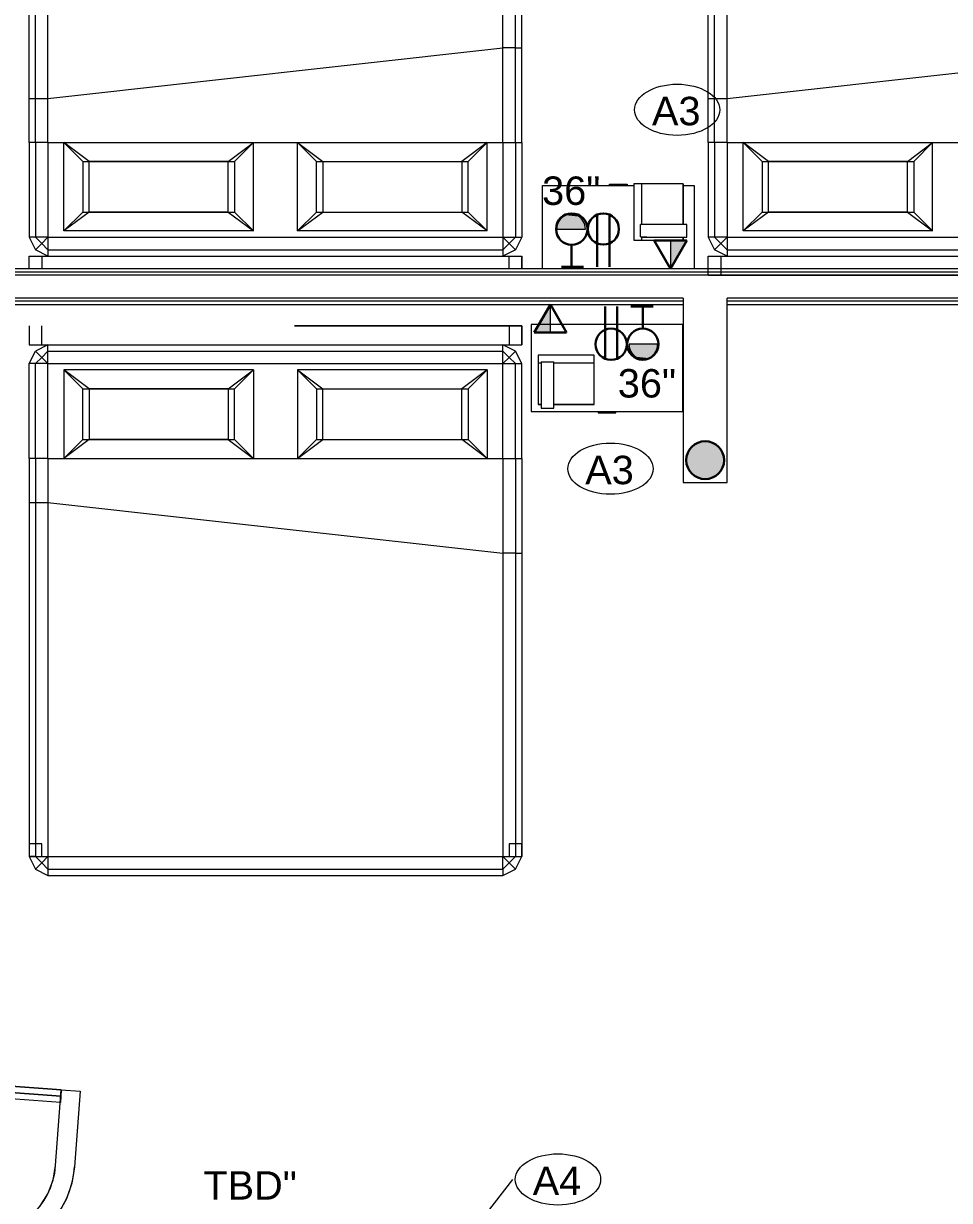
# Model space of a CAD drawing. Header units: inches. Extents: x -1176 to 1507, y -2563 to 978.
# Drawn here: x -978.9 to -832.4, y 459.2 to 645.5 of the extents above; entities that cross this region are included whole.
import ezdxf

# ---------------------------------------------------------------- set-up
doc = ezdxf.new("R2010")
doc.units = ezdxf.units.IN
doc.header["$MEASUREMENT"] = 0
for name, color, linetype, lineweight in [('A-ANNO-NOTE', 131, 'Continuous', 40), ('A-WALL', 113, 'Continuous', 18), ('G-IMPT', 8, 'Continuous', 9), ('I-FURN', 30, 'Continuous', 9), ('I-WALL', 2, 'Continuous', 18), ('Q-SPCQ', 91, 'Continuous', 9), ('Q-SPCQ-IDEN', 132, 'Continuous', 9), ('S-COLS', 52, 'Continuous', 18)]:
    doc.layers.add(name, color=color, linetype=linetype, lineweight=lineweight)
doc.styles.add('Arial', font='arial.ttf', dxfattribs={"height": 4.5})
doc.styles.add('Swis721 Lt BT', font='swissl.ttf', dxfattribs={"height": 4.5})

# ---------------------------------------------------------------- blocks, each defined once
blk = doc.blocks.new('Bed_761 - 12ZBED05_dwg-6542241-2nd Floor Power _ Signal')
at = {"layer": 'G-IMPT'}
for p, q in [((0, 78), (3, 78)), ((0, 78), (3, 78)), ((0, 78), (3, 78)), ((0, 78), (3, 78)), ((3, 78), (3, 0)), ((3, 78), (3, 75)), ((3, 78), (3, 76)), ((3, 78), (3, 76)), ((3, 78), (3, 0)), ((3, 75), (4, 77)), ((3, 75), (4, 77)), ((6, 78), (4, 77)), ((6, 78), (4, 77)), ((5, 76), (4, 77)), ((6, 77), (5, 76)), ((21, 78), (6, 78)), ((21, 78), (6, 78)), ((6, 77), (6, 78)), ((6, 75), (6, 77)), ((21, 77), (6, 77)), ((21, 78), (28, 78)), ((21, 78), (28, 78)), ((21, 77), (21, 78)), ((21, 75), (21, 77)), ((21, 77), (28, 77)), ((28, 78), (84, 78)), ((28, 78), (84, 78)), ((28, 78), (28, 77)), ((28, 77), (28, 75)), ((28, 77), (84, 77)), ((82, 76), (82, 78)), ((82, 76), (82, 78)), ((82, 78), (84, 78)), ((82, 78), (84, 78)), ((84, 78), (86, 77)), ((84, 78), (86, 77)), ((84, 77), (84, 78)), ((84, 78), (84, 76)), ((84, 78), (84, 76)), ((84, 77), (84, 75)), ((84, 77), (85, 76)), ((85, 76), (86, 77)), ((86, 77), (87, 75)), ((86, 77), (87, 75)), ((3, 76), (0, 76)), ((3, 76), (0, 76)), ((3, 75), (3, 3)), ((3, 75), (3, 3)), ((4, 75), (3, 75)), ((3, 75), (3, 3)), ((4, 75), (5, 76)), ((6, 75), (4, 75)), ((4, 75), (4, 3)), ((6, 75), (5, 76)), ((21, 75), (6, 75)), ((6, 75), (6, 3)), ((21, 75), (21, 72.5)), ((21, 75), (28, 75)), ((28, 75), (36, 3)), ((28, 75), (84, 75)), ((84, 76), (82, 76)), ((84, 76), (82, 76)), ((84, 75), (85, 76)), ((84, 75), (86, 75)), ((84, 75), (84, 3)), ((85, 76), (86, 75)), ((86, 75), (87, 75)), ((86, 75), (86, 3)), ((87, 75), (87, 3)), ((87, 75), (87, 3)), ((7, 42.5), (7, 72.5)), ((7, 72.5), (21, 72.5)), ((7, 72.5), (10, 69.5)), ((10, 68.5), (7, 72.5)), ((21, 72.5), (18, 69.5)), ((18, 68.5), (21, 72.5)), ((21, 72.5), (21, 42.5)), ((21, 72.5), (21, 42.5)), ((10, 69.5), (10, 68.5)), ((18, 69.5), (10, 69.5)), ((18, 69.5), (18, 68.5)), ((10, 68.5), (10, 46.5)), ((10, 46.5), (10, 68.5)), ((10, 68.5), (18, 68.5)), ((18, 68.5), (18, 46.5)), ((18, 46.5), (18, 68.5)), ((10, 46.5), (7, 42.5)), ((7, 42.5), (10, 45.5)), ((10, 46.5), (10, 45.5)), ((10, 46.5), (18, 46.5)), ((18, 45.5), (10, 45.5)), ((18, 46.5), (18, 45.5)), ((18, 46.5), (21, 42.5)), ((21, 42.5), (18, 45.5)), ((7, 42.5), (21, 42.5)), ((21, 42.5), (21, 35.5)), ((0, 36), (0, 0)), ((0, 0), (0, 36)), ((0, 0), (0, 36)), ((7, 5.5), (7, 35.5)), ((7, 35.5), (21, 35.5)), ((10, 32.5), (7, 35.5)), ((7, 35.5), (10, 31.5)), ((18, 32.5), (21, 35.5)), ((21, 35.5), (18, 31.5)), ((21, 35.5), (21, 5.5)), ((21, 35.5), (21, 5.5)), ((10, 32.5), (18, 32.5)), ((10, 32.5), (10, 31.5)), ((18, 32.5), (18, 31.5)), ((10, 31.5), (10, 9.5)), ((18, 31.5), (10, 31.5)), ((10, 31.5), (10, 9.5)), ((18, 31.5), (18, 9.5)), ((18, 31.5), (18, 9.5)), ((7, 5.5), (10, 9.5)), ((10, 9.5), (10, 8.5)), ((18, 9.5), (10, 9.5)), ((18, 9.5), (18, 8.5)), ((21, 5.5), (18, 9.5)), ((10, 8.5), (7, 5.5)), ((10, 8.5), (18, 8.5)), ((21, 5.5), (18, 8.5)), ((7, 5.5), (21, 5.5)), ((21, 5.5), (21, 3)), ((0, 0), (0, 2)), ((0, 0), (0, 2)), ((0, 2), (3, 2)), ((0, 2), (3, 2)), ((4, 1), (3, 3)), ((4, 1), (3, 3)), ((4, 3), (3, 3)), ((3, 3), (3, 0)), ((3, 2), (3, 0)), ((3, 2), (3, 0)), ((6, 3), (4, 3)), ((5, 2), (4, 3)), ((5, 2), (4, 1)), ((6, 3), (5, 2)), ((6, 1), (5, 2)), ((21, 3), (6, 3)), ((6, 3), (6, 1)), ((21, 3), (21, 1)), ((21, 3), (36, 3)), ((36, 1), (36, 3)), ((36, 3), (84, 3)), ((82, 0), (82, 2)), ((82, 0), (82, 2)), ((82, 2), (84, 2)), ((82, 2), (84, 2)), ((86, 3), (84, 3)), ((84, 3), (85, 2)), ((84, 3), (84, 1)), ((85, 2), (84, 1)), ((84, 2), (84, 0)), ((84, 2), (84, 0)), ((86, 3), (85, 2)), ((85, 2), (86, 1)), ((87, 3), (86, 1)), ((87, 3), (86, 1)), ((86, 3), (87, 3)), ((3, 0), (0, 0)), ((6, 0), (4, 1)), ((6, 0), (4, 1)), ((21, 1), (6, 1)), ((6, 1), (6, 0)), ((21, 0), (6, 0)), ((21, 1), (21, 0)), ((21, 1), (36, 1)), ((21, 0), (36, 0)), ((36, 1), (36, 0)), ((36, 1), (84, 1)), ((36, 0), (84, 0)), ((86, 1), (84, 0)), ((86, 1), (84, 0)), ((84, 1), (84, 0)), ((0, 0), (3, 0)), ((3, 0), (0, 0)), ((3, 0), (0, 0)), ((21, 0), (6, 0)), ((21, 0), (36, 0)), ((36, 0), (84, 0)), ((84, 0), (82, 0)), ((84, 0), (82, 0))]:
    blk.add_line(p, q, dxfattribs=at)
blk = doc.blocks.new('Bed_761 - Bed_761-6542718-2nd Floor Power _ Signal')
at = {"extrusion": (0, 0, -1), "zscale": -1, "rotation": 180}
blk.add_blockref('Bed_761 - 12ZBED05_dwg-6542241-2nd Floor Power _ Signal', (0, 0), dxfattribs=at)
blk = doc.blocks.new('Bed_Side_Table_5122 - T-4-6544423-2nd Floor Power _ Signal')
at = {"layer": 'I-FURN'}
for p, q in [((12, 3.99), (-12, 3.99)), ((-12, 3.99), (-12, -9.79)), ((12, -9.79), (12, 3.99)), ((-12, -9.79), (-1.38, -9.79)), ((-1.38, -9.79), (-1.38, -10)), ((-1.38, -9.79), (1.38, -9.79)), ((-1.38, -10), (1.38, -10)), ((1.38, -10), (1.38, -9.79)), ((1.38, -9.79), (12, -9.79))]:
    blk.add_line(p, q, dxfattribs=at)
blk = doc.blocks.new('Bed_761 - 12ZBED05_dwg-V27-2nd Floor Power _ Signal')
at = {"layer": 'G-IMPT'}
for p, q in [((1, 78), (3, 78)), ((1, 78), (3, 78)), ((1, 78), (3, 78)), ((1, 78), (3, 78)), ((3, 78), (3, 0)), ((3, 78), (3, 76)), ((3, 78), (3, 76)), ((3, 78), (3, 75)), ((3, 78), (3, 0)), ((3, 75), (4, 77)), ((3, 75), (4, 77)), ((6, 78), (4, 77)), ((6, 78), (4, 77)), ((5, 76), (4, 77)), ((6, 77), (5, 76)), ((21, 78), (6, 78)), ((21, 78), (6, 78)), ((6, 77), (6, 78)), ((6, 75), (6, 77)), ((21, 77), (6, 77)), ((21, 78), (28, 78)), ((21, 78), (28, 78)), ((21, 77), (21, 78)), ((21, 75), (21, 77)), ((21, 77), (28, 77)), ((28, 78), (84, 78)), ((28, 78), (84, 78)), ((28, 78), (28, 77)), ((28, 77), (28, 75)), ((28, 77), (84, 77)), ((82, 76), (82, 78)), ((82, 76), (82, 78)), ((82, 78), (84, 78)), ((82, 78), (84, 78)), ((84, 78), (86, 77)), ((84, 78), (86, 77)), ((84, 77), (84, 78)), ((84, 78), (84, 76)), ((84, 78), (84, 76)), ((84, 77), (84, 75)), ((84, 77), (85, 76)), ((85, 76), (86, 77)), ((86, 77), (87, 75)), ((86, 77), (87, 75)), ((3, 76), (1, 76)), ((3, 76), (1, 76)), ((3, 75), (3, 3)), ((3, 75), (3, 3)), ((4, 75), (3, 75)), ((3, 75), (3, 3)), ((4, 75), (5, 76)), ((6, 75), (4, 75)), ((4, 75), (4, 3)), ((6, 75), (5, 76)), ((21, 75), (6, 75)), ((6, 75), (6, 3)), ((21, 75), (21, 72.5)), ((21, 75), (28, 75)), ((28, 75), (36, 3)), ((28, 75), (84, 75)), ((84, 76), (82, 76)), ((84, 76), (82, 76)), ((84, 75), (85, 76)), ((84, 75), (86, 75)), ((84, 75), (84, 3)), ((85, 76), (86, 75)), ((86, 75), (87, 75)), ((86, 75), (86, 3)), ((87, 75), (87, 3)), ((87, 75), (87, 3)), ((7, 42.5), (7, 72.5)), ((7, 72.5), (21, 72.5)), ((7, 72.5), (10, 69.5)), ((10, 68.5), (7, 72.5)), ((21, 72.5), (18, 69.5)), ((18, 68.5), (21, 72.5)), ((21, 72.5), (21, 42.5)), ((21, 72.5), (21, 42.5)), ((18, 69.5), (10, 69.5)), ((10, 69.5), (10, 68.5)), ((18, 69.5), (18, 68.5)), ((10, 68.5), (10, 46.5)), ((10, 46.5), (10, 68.5)), ((10, 68.5), (18, 68.5)), ((18, 68.5), (18, 46.5)), ((18, 46.5), (18, 68.5)), ((10, 46.5), (7, 42.5)), ((7, 42.5), (10, 45.5)), ((10, 46.5), (10, 45.5)), ((10, 46.5), (18, 46.5)), ((18, 45.5), (10, 45.5)), ((18, 46.5), (18, 45.5)), ((18, 46.5), (21, 42.5)), ((21, 42.5), (18, 45.5)), ((7, 42.5), (21, 42.5)), ((21, 42.5), (21, 35.5)), ((7, 5.5), (7, 35.5)), ((7, 35.5), (21, 35.5)), ((10, 32.5), (7, 35.5)), ((7, 35.5), (10, 31.5)), ((18, 32.5), (21, 35.5)), ((21, 35.5), (18, 31.5)), ((21, 35.5), (21, 5.5)), ((21, 35.5), (21, 5.5)), ((10, 32.5), (10, 31.5)), ((10, 32.5), (18, 32.5)), ((18, 32.5), (18, 31.5)), ((10, 31.5), (10, 9.5)), ((18, 31.5), (10, 31.5)), ((10, 31.5), (10, 9.5)), ((18, 31.5), (18, 9.5)), ((18, 31.5), (18, 9.5)), ((7, 5.5), (10, 9.5)), ((10, 9.5), (10, 8.5)), ((18, 9.5), (10, 9.5)), ((18, 9.5), (18, 8.5)), ((21, 5.5), (18, 9.5)), ((10, 8.5), (7, 5.5)), ((10, 8.5), (18, 8.5)), ((21, 5.5), (18, 8.5)), ((7, 5.5), (21, 5.5)), ((21, 5.5), (21, 3)), ((1, 2), (3, 2)), ((1, 2), (3, 2)), ((4, 1), (3, 3)), ((4, 1), (3, 3)), ((4, 3), (3, 3)), ((3, 3), (3, 0)), ((3, 2), (3, 0)), ((3, 2), (3, 0)), ((6, 3), (4, 3)), ((5, 2), (4, 3)), ((5, 2), (4, 1)), ((6, 3), (5, 2)), ((6, 1), (5, 2)), ((21, 3), (6, 3)), ((6, 3), (6, 1)), ((21, 3), (21, 1)), ((21, 3), (36, 3)), ((36, 1), (36, 3)), ((36, 3), (84, 3)), ((82, 0), (82, 2)), ((82, 0), (82, 2)), ((82, 2), (84, 2)), ((82, 2), (84, 2)), ((86, 3), (84, 3)), ((84, 3), (85, 2)), ((84, 3), (84, 1)), ((85, 2), (84, 1)), ((84, 2), (84, 0)), ((84, 2), (84, 0)), ((86, 3), (85, 2)), ((85, 2), (86, 1)), ((87, 3), (86, 1)), ((87, 3), (86, 1)), ((86, 3), (87, 3)), ((1, 0), (3, 0)), ((3, 0), (1, 0)), ((6, 0), (4, 1)), ((6, 0), (4, 1)), ((21, 1), (6, 1)), ((6, 1), (6, 0)), ((21, 0), (6, 0)), ((21, 1), (21, 0)), ((21, 1), (36, 1)), ((21, 0), (36, 0)), ((36, 1), (36, 0)), ((36, 1), (84, 1)), ((36, 0), (84, 0)), ((86, 1), (84, 0)), ((86, 1), (84, 0)), ((84, 1), (84, 0)), ((3, 0), (1, 0)), ((3, 0), (1, 0)), ((21, 0), (6, 0)), ((21, 0), (36, 0)), ((36, 0), (84, 0)), ((84, 0), (82, 0)), ((84, 0), (82, 0))]:
    blk.add_line(p, q, dxfattribs=at)
blk = doc.blocks.new('Bed_761 - Bed_761-V28-2nd Floor Power _ Signal')
blk.add_blockref('Bed_761 - 12ZBED05_dwg-V27-2nd Floor Power _ Signal', (0, 0))
blk = doc.blocks.new('Bed_761 - 12ZBED05_dwg-V16-2nd Floor Power _ Signal')
at = {"layer": 'G-IMPT'}
for p, q in [((0, 78), (0, 0)), ((0, 78), (3, 78)), ((0, 76), (0, 78)), ((0, 78), (0, 76)), ((0, 0), (0, 78)), ((0, 0), (0, 78)), ((0, 78), (3, 78)), ((0, 78), (3, 78)), ((0, 78), (3, 78)), ((3, 78), (3, 0)), ((3, 78), (3, 75)), ((3, 78), (3, 76)), ((3, 78), (3, 76)), ((3, 78), (3, 0)), ((3, 75), (4, 77)), ((3, 75), (4, 77)), ((6, 78), (4, 77)), ((6, 78), (4, 77)), ((5, 76), (4, 77)), ((6, 77), (5, 76)), ((21, 78), (6, 78)), ((21, 78), (6, 78)), ((6, 77), (6, 78)), ((6, 75), (6, 77)), ((21, 77), (6, 77)), ((21, 78), (28, 78)), ((21, 78), (28, 78)), ((21, 77), (21, 78)), ((21, 75), (21, 77)), ((21, 77), (28, 77)), ((28, 78), (84, 78)), ((28, 78), (84, 78)), ((28, 78), (28, 77)), ((28, 77), (28, 75)), ((28, 77), (84, 77)), ((82, 76), (82, 78)), ((82, 76), (82, 78)), ((82, 78), (84, 78)), ((82, 78), (84, 78)), ((84, 78), (86, 77)), ((84, 78), (86, 77)), ((84, 77), (84, 78)), ((84, 78), (84, 76)), ((84, 78), (84, 76)), ((84, 77), (84, 75)), ((84, 77), (85, 76)), ((85, 76), (86, 77)), ((86, 77), (87, 75)), ((86, 77), (87, 75)), ((3, 76), (0, 76)), ((3, 76), (0, 76)), ((3, 75), (3, 3)), ((3, 75), (3, 3)), ((4, 75), (3, 75)), ((3, 75), (3, 3)), ((4, 75), (5, 76)), ((6, 75), (4, 75)), ((4, 75), (4, 3)), ((6, 75), (5, 76)), ((21, 75), (6, 75)), ((6, 75), (6, 3)), ((21, 75), (21, 72.5)), ((21, 75), (28, 75)), ((28, 75), (36, 3)), ((28, 75), (84, 75)), ((84, 76), (82, 76)), ((84, 76), (82, 76)), ((84, 75), (85, 76)), ((84, 75), (86, 75)), ((84, 75), (84, 3)), ((85, 76), (86, 75)), ((86, 75), (87, 75)), ((86, 75), (86, 3)), ((87, 75), (87, 3)), ((87, 75), (87, 3)), ((7, 42.5), (7, 72.5)), ((7, 72.5), (21, 72.5)), ((7, 72.5), (10, 69.5)), ((10, 68.5), (7, 72.5)), ((21, 72.5), (18, 69.5)), ((18, 68.5), (21, 72.5)), ((21, 72.5), (21, 42.5)), ((21, 72.5), (21, 42.5)), ((10, 69.5), (10, 68.5)), ((18, 69.5), (10, 69.5)), ((18, 69.5), (18, 68.5)), ((10, 68.5), (10, 46.5)), ((10, 46.5), (10, 68.5)), ((10, 68.5), (18, 68.5)), ((18, 68.5), (18, 46.5)), ((18, 46.5), (18, 68.5)), ((10, 46.5), (7, 42.5)), ((7, 42.5), (10, 45.5)), ((10, 46.5), (10, 45.5)), ((10, 46.5), (18, 46.5)), ((18, 45.5), (10, 45.5)), ((18, 46.5), (18, 45.5)), ((18, 46.5), (21, 42.5)), ((21, 42.5), (18, 45.5)), ((7, 42.5), (21, 42.5)), ((21, 42.5), (21, 35.5)), ((7, 5.5), (7, 35.5)), ((7, 35.5), (21, 35.5)), ((10, 32.5), (7, 35.5)), ((7, 35.5), (10, 31.5)), ((18, 32.5), (21, 35.5)), ((21, 35.5), (18, 31.5)), ((21, 35.5), (21, 5.5)), ((21, 35.5), (21, 5.5)), ((10, 32.5), (18, 32.5)), ((10, 32.5), (10, 31.5)), ((18, 32.5), (18, 31.5)), ((10, 31.5), (10, 9.5)), ((18, 31.5), (10, 31.5)), ((10, 31.5), (10, 9.5)), ((18, 31.5), (18, 9.5)), ((18, 31.5), (18, 9.5)), ((7, 5.5), (10, 9.5)), ((10, 9.5), (10, 8.5)), ((18, 9.5), (10, 9.5)), ((18, 9.5), (18, 8.5)), ((21, 5.5), (18, 9.5)), ((10, 8.5), (7, 5.5)), ((10, 8.5), (18, 8.5)), ((21, 5.5), (18, 8.5)), ((7, 5.5), (21, 5.5)), ((21, 5.5), (21, 3)), ((0, 0), (0, 2)), ((0, 0), (0, 2)), ((0, 2), (3, 2)), ((0, 2), (3, 2)), ((4, 1), (3, 3)), ((4, 1), (3, 3)), ((4, 3), (3, 3)), ((3, 3), (3, 0)), ((3, 2), (3, 0)), ((3, 2), (3, 0)), ((6, 3), (4, 3)), ((5, 2), (4, 3)), ((5, 2), (4, 1)), ((6, 3), (5, 2)), ((6, 1), (5, 2)), ((21, 3), (6, 3)), ((6, 3), (6, 1)), ((21, 3), (21, 1)), ((21, 3), (36, 3)), ((36, 1), (36, 3)), ((36, 3), (84, 3)), ((82, 0), (82, 2)), ((82, 0), (82, 2)), ((82, 2), (84, 2)), ((82, 2), (84, 2)), ((86, 3), (84, 3)), ((84, 3), (85, 2)), ((84, 3), (84, 1)), ((85, 2), (84, 1)), ((84, 2), (84, 0)), ((84, 2), (84, 0)), ((86, 3), (85, 2)), ((85, 2), (86, 1)), ((87, 3), (86, 1)), ((87, 3), (86, 1)), ((86, 3), (87, 3)), ((0, 0), (3, 0)), ((3, 0), (0, 0)), ((6, 0), (4, 1)), ((6, 0), (4, 1)), ((21, 1), (6, 1)), ((6, 1), (6, 0)), ((21, 0), (6, 0)), ((21, 1), (21, 0)), ((21, 1), (36, 1)), ((21, 0), (36, 0)), ((36, 1), (36, 0)), ((36, 1), (84, 1)), ((36, 0), (84, 0)), ((86, 1), (84, 0)), ((86, 1), (84, 0)), ((84, 1), (84, 0)), ((3, 0), (0, 0)), ((3, 0), (0, 0)), ((21, 0), (6, 0)), ((21, 0), (36, 0)), ((36, 0), (84, 0)), ((84, 0), (82, 0)), ((84, 0), (82, 0))]:
    blk.add_line(p, q, dxfattribs=at)
blk = doc.blocks.new('Bed_761 - Bed_761-6542247-2nd Floor Power _ Signal')
blk.add_blockref('Bed_761 - 12ZBED05_dwg-V16-2nd Floor Power _ Signal', (0, 0))
blk = doc.blocks.new('Bed_Side_Table_5122 - T-4-V30-2nd Floor Power _ Signal')
at = {"layer": 'I-FURN'}
for p, q in [((-12, 9.79), (-1.38, 9.79)), ((-12, -3.4), (-12, 9.79)), ((-1.38, 10), (1.38, 10)), ((-1.38, 9.79), (-1.38, 10)), ((-1.38, 9.79), (1.38, 9.79)), ((1.38, 10), (1.38, 9.79)), ((1.38, 9.79), (2.45, 9.79)), ((10.24, 9.79), (12, 9.79)), ((12, 9.79), (12, -3.4))]:
    blk.add_line(p, q, dxfattribs=at)
blk = doc.blocks.new('Speaker_Phone_6931 - Phone-6780614-2nd Floor Power _ Signal')
at = {"layer": 'Q-SPCQ'}
for p, q in [((-7.79, 12.24), (-14.18, 12.24)), ((-14.18, 12.24), (-14.18, 4.45)), ((-14.18, 12.24), (-7.79, 12.24)), ((-14.18, 12.24), (-14.18, 4.45)), ((-5.77, 12.85), (-7.79, 12.85)), ((-7.79, 12.85), (-7.79, 12.24)), ((-5.77, 12.85), (-7.79, 12.85)), ((-7.79, 12.85), (-7.79, 5.69)), ((-5.79, 12.24), (-5.3, 12.24)), ((-5.77, 12.24), (-5.77, 12.85)), ((-5.77, 5.69), (-5.77, 12.85)), ((-5.3, 12.24), (-5.77, 12.24)), ((-5.3, 4.45), (-5.3, 12.24)), ((-5.3, 4.45), (-5.3, 12.24)), ((-14.18, 5.69), (-7.79, 5.69)), ((-7.79, 6.51), (-7.79, 5.51)), ((-5.79, 5.51), (-5.79, 6.51)), ((-5.79, 5.69), (-5.3, 5.69)), ((-14.18, 4.45), (-5.3, 4.45)), ((-14.18, 4.45), (-5.3, 4.45)), ((-5.79, 5.51), (-7.79, 5.51))]:
    blk.add_line(p, q, dxfattribs=at)
blk = doc.blocks.new('F-Chairs - LC-3-V25-2nd Floor Power _ Signal')
at = {"layer": 'I-FURN'}
for p, q in [((-15, 27), (-12, 27)), ((-15, 15), (-15, 27)), ((-15, 15), (-15, 27)), ((-15, 27), (-12, 27)), ((-15, 15), (-15, 27)), ((-15, 27), (-12, 27)), ((-12, 27), (-12, 15)), ((-12, 27), (12, 27)), ((-12, 27), (12, 27)), ((-12, 27), (12, 27)), ((12, 27), (-12, 27)), ((-12, 25), (-12, 27)), ((-12, 27), (-12, 26)), ((-12, 27), (-12, 15)), ((-12, 27), (-12, 15)), ((12, 27), (15, 27)), ((12, 15), (12, 27)), ((12, 27), (15, 27)), ((12, 27), (15, 27)), ((12, 26), (12, 27)), ((12, 27), (12, 25)), ((12, 15), (12, 27)), ((12, 15), (12, 27)), ((15, 27), (15, 15)), ((15, 27), (15, 15)), ((15, 27), (15, 15)), ((12, 26), (-12, 26)), ((-12, 26), (-12, 25)), ((-12, 26), (12, 26)), ((12, 25), (-12, 25)), ((12, 25), (12, 26))]:
    blk.add_line(p, q, dxfattribs=at)
at = {"layer": 'I-FURN', "flags": 128}
for points in [[(15, 15), (14.77, 12.4), (14.1, 9.87), (12.99, 7.5), (11.49, 5.36), (9.64, 3.51), (7.5, 2.01), (5.13, 0.9), (2.6, 0.23), (0, 0), (-2.6, 0.23), (-5.13, 0.9), (-7.5, 2.01), (-9.64, 3.51), (-11.49, 5.36), (-12.99, 7.5), (-14.1, 9.87), (-14.77, 12.4), (-15, 15)], [(-12, 15), (-11.77, 12.66), (-11.09, 10.41), (-9.98, 8.33), (-8.49, 6.51), (-6.67, 5.02), (-4.59, 3.91), (-2.34, 3.23), (0, 3), (2.34, 3.23), (4.59, 3.91), (6.67, 5.02), (8.49, 6.51), (9.98, 8.33), (11.09, 10.41), (11.77, 12.66), (12, 15)]]:
    blk.add_lwpolyline(points, dxfattribs=at)
at = {"layer": 'I-FURN'}
for radius, end in [(15, 0), (15, 0), (12, 360), (12, 360)]:
    blk.add_arc((0, 15), radius, 180, end, dxfattribs=at)
blk = doc.blocks.new('Appliance_Specialty Equipment Tag - Standard-3515593-2nd Floor Power _ Signal')
at = {"layer": 'Q-SPCQ-IDEN'}
blk.add_ellipse((-0.0499, 0.0037), major_axis=(-0.1406, 0), ratio=0.600473, dxfattribs=at)

msp = doc.modelspace()

# ---------------------------------------------------------------- hatches: boundary and pattern name
at = {"layer": 'A-ANNO-NOTE', "lineweight": 9}
for points in [[(-893.82, 614.68), (-891.03, 614.93), (-893.09, 615.15)], [(-893.82, 614.68), (-893.16, 615.12), (-893.44, 614.97)], [(-890.09, 613.59), (-891.03, 614.93), (-893.82, 614.68)], [(-893.09, 615.15), (-892.31, 615.3), (-892.63, 615.28)], [(-891.03, 614.93), (-892.31, 615.3), (-893.09, 615.15)], [(-891.03, 614.93), (-892.23, 615.3), (-892.31, 615.3)], [(-891.83, 615.26), (-891.91, 615.28), (-892.23, 615.3)], [(-891.03, 614.93), (-891.83, 615.26), (-892.23, 615.3)], [(-891.31, 615.09), (-891.53, 615.18), (-891.83, 615.26)], [(-891.03, 614.93), (-891.31, 615.09), (-891.83, 615.26)], [(-890.09, 613.59), (-890.16, 613.82), (-891.03, 614.93)], [(-890.16, 613.82), (-890.61, 614.57), (-891.03, 614.93)], [(-894.52, 612.96), (-890.02, 613.04), (-894.47, 613.52)], [(-890.02, 612.96), (-890.02, 613.04), (-894.52, 612.96)], [(-894.47, 613.52), (-893.82, 614.68), (-894.13, 614.32)], [(-894.47, 613.52), (-890.09, 613.59), (-893.82, 614.68)], [(-894.47, 613.52), (-894.13, 614.32), (-894.33, 613.97)], [(-890.02, 613.04), (-890.09, 613.59), (-894.47, 613.52)], [(-890.16, 613.82), (-890.29, 614.11), (-890.55, 614.51)], [(-876.56, 606.65), (-873.98, 611.12), (-876.56, 611.12)], [(-898.14, 596.56), (-895.56, 596.56), (-895.56, 601.03)], [(-878.65, 594.17), (-878.61, 594.72), (-883.1, 594.64), (-879.19, 594.22)], [(-883.1, 594.64), (-879.19, 594.72), (-883.1, 594.72)], [(-883.04, 594.09), (-878.65, 594.17), (-883.1, 594.64)], [(-879.3, 593), (-878.65, 594.17), (-883.04, 594.09)], [(-882.09, 592.75), (-883.04, 594.09), (-882.97, 593.86)], [(-882.09, 592.75), (-879.3, 593), (-883.04, 594.09)], [(-882.57, 593.17), (-882.97, 593.86), (-882.84, 593.57)], [(-882.09, 592.75), (-882.97, 593.86), (-882.52, 593.11)], [(-880.04, 592.53), (-879.3, 593), (-882.09, 592.75)], [(-880.81, 592.38), (-880.04, 592.53), (-882.09, 592.75)], [(-880.89, 592.38), (-882.09, 592.75), (-881.29, 592.42)], [(-881.29, 592.42), (-882.09, 592.75), (-881.82, 592.6)], [(-880.81, 592.38), (-882.09, 592.75), (-880.89, 592.38)], [(-880.81, 592.38), (-880.5, 592.41), (-880.04, 592.53)], [(-880.5, 592.41), (-880.34, 592.44), (-880.04, 592.53)], [(-880.04, 592.53), (-879.96, 592.56), (-879.3, 593)], [(-879.96, 592.56), (-879.68, 592.71), (-879.3, 593)], [(-879.68, 592.71), (-879.55, 592.8), (-879.3, 593)], [(-879.3, 593), (-878.99, 593.36), (-878.65, 594.17), (-879.19, 593.2)], [(-878.99, 593.36), (-878.8, 593.71), (-878.65, 594.17)]]:
    msp.add_hatch(color=256, dxfattribs=at).paths.add_polyline_path(points, flags=0)
at = {"layer": 'S-COLS'}
msp.add_hatch(color=250, dxfattribs=at).paths.add_polyline_path([(-871.06, 573.37), (-869.91, 573.6), (-868.94, 574.25), (-868.29, 575.23), (-868.06, 576.37), (-868.29, 577.52), (-868.94, 578.5), (-869.91, 579.15), (-871.06, 579.37), (-872.21, 579.15), (-873.18, 578.5), (-873.83, 577.52), (-874.06, 576.37), (-873.83, 575.23), (-873.18, 574.25), (-872.21, 573.6)], flags=0)

# ---------------------------------------------------------------- linework, layer by layer
at = {"layer": 'A-ANNO-NOTE', "lineweight": 30}
for p, q in [((-888.14, 606.98), (-888.14, 615.24)), ((-886.22, 606.98), (-886.22, 615.24)), ((-876.56, 606.65), (-879.14, 611.12)), ((-879.14, 611.12), (-873.98, 611.12)), ((-876.56, 606.65), (-873.98, 611.12)), ((-892.19, 606.98), (-892.19, 610.49)), ((-893.82, 606.98), (-890.32, 606.98)), ((-895.56, 601.03), (-898.14, 596.56)), ((-895.56, 601.03), (-892.98, 596.56)), ((-886.9, 600.7), (-886.9, 592.44)), ((-884.98, 600.7), (-884.98, 592.44)), ((-879.3, 600.7), (-882.81, 600.7)), ((-880.94, 600.7), (-880.94, 597.2)), ((-892.98, 596.56), (-898.14, 596.56))]:
    msp.add_line(p, q, dxfattribs=at)
at = {"layer": 'A-ANNO-NOTE', "lineweight": 9}
for p, q in [((-894.52, 612.96), (-890.02, 612.96)), ((-876.56, 606.65), (-873.98, 611.12)), ((-873.98, 611.12), (-876.56, 611.12)), ((-876.56, 611.12), (-876.56, 606.65)), ((-895.56, 601.03), (-898.14, 596.56)), ((-895.56, 596.56), (-895.56, 601.03)), ((-898.14, 596.56), (-895.56, 596.56)), ((-878.61, 594.72), (-883.1, 594.72))]:
    msp.add_line(p, q, dxfattribs=at)
at = {"layer": 'A-ANNO-NOTE', "lineweight": 30}
for centre, radius in [((-892.18, 612.96), 2.48), ((-887.18, 612.96), 2.47), ((-885.94, 594.72), 2.48), ((-880.94, 594.72), 2.47)]:
    msp.add_circle(centre, radius, dxfattribs=at)
at = {"layer": 'A-ANNO-NOTE', "lineweight": 9}
for centre, start, end in [((-892.27, 613.05), 357.6427, 182.3573), ((-880.85, 594.63), 177.6427, 2.3573)]:
    msp.add_arc(centre, 2.25, start, end, dxfattribs=at)
at = {"layer": 'A-WALL'}
for p, q in [((-757.76, 606.15), (-1002.77, 606.15)), ((-757.26, 605.65), (-1002.27, 605.65)), ((-874.56, 602.03), (-998.64, 602.03)), ((-874.56, 602.03), (-874.56, 572.84)), ((-777.85, 602.03), (-867.56, 602.03)), ((-867.56, 572.84), (-867.56, 602.03)), ((-874.56, 601.53), (-998.14, 601.53)), ((-778.35, 601.53), (-867.56, 601.53)), ((-874.56, 572.84), (-867.56, 572.84))]:
    msp.add_line(p, q, dxfattribs=at)
at = {"layer": 'I-WALL'}
for p, q in [((-758.26, 606.65), (-1003.27, 606.65)), ((-997.64, 601.03), (-874.56, 601.03)), ((-867.56, 601.03), (-778.85, 601.03))]:
    msp.add_line(p, q, dxfattribs=at)
at = {"layer": 'Q-SPCQ-IDEN'}
msp.add_line((-911.07, 450.12), (-901.52, 462.51), dxfattribs=at)
at = {"layer": 'S-COLS', "color": 8, "lineweight": 30}
for start, end in [(0, 180), (180, 0)]:
    msp.add_arc((-871.06, 576.37), 3, start, end, dxfattribs=at)

# ---------------------------------------------------------------- block references
at = {"layer": 'I-FURN'}
for name, p, rotation in [('Bed_761 - Bed_761-V28-2nd Floor Power _ Signal', (-900.06, 605.65), 90.00000000000014), ('Bed_761 - Bed_761-6542247-2nd Floor Power _ Signal', (-792.56, 605.65), 90.00000000000014), ('Bed_761 - Bed_761-6542718-2nd Floor Power _ Signal', (-900.06, 597.65), 269.9999999999991), ('F-Chairs - LC-3-V25-2nd Floor Power _ Signal', (-986.93, 450.65), 355.738659891085)]:
    msp.add_blockref(name, p, dxfattribs=dict(at, rotation=rotation))
for name, p in [('Bed_Side_Table_5122 - T-4-V30-2nd Floor Power _ Signal', (-884.8, 610.05)), ('Bed_Side_Table_5122 - T-4-6544423-2nd Floor Power _ Signal', (-886.6, 593.88))]:
    msp.add_blockref(name, p, dxfattribs=at)
at = {"layer": 'Q-SPCQ'}
for p, rotation in [((-886.8, 605.91), 269.9999999999997), ((-902.8, 597.43), 180)]:
    msp.add_blockref('Speaker_Phone_6931 - Phone-6780614-2nd Floor Power _ Signal', p, dxfattribs=dict(at, rotation=rotation))
at = {"layer": 'Q-SPCQ-IDEN', "xscale": 47.99999999999997, "yscale": 47.99999999999997, "zscale": 47.99999999999997}
for p in [(-873.09, 631.66), (-883.65, 574.84), (-891.96, 462.33)]:
    msp.add_blockref('Appliance_Specialty Equipment Tag - Standard-3515593-2nd Floor Power _ Signal', p, dxfattribs=at)

# ---------------------------------------------------------------- texts
at = {"layer": 'A-ANNO-NOTE', "lineweight": 9, "char_height": 4.5, "attachment_point": 1, "style": 'Swis721 Lt BT'}
for s, insert, width in [('36"', (-896.87, 621.28), 10.302), ('36"', (-884.89, 590.79), 10.302), ('TBD"', (-950.48, 463.82), 16.665)]:
    msp.add_mtext(s, dxfattribs=dict(at, insert=insert, width=width))
at = {"layer": 'Q-SPCQ-IDEN', "char_height": 4.5, "width": 9.393, "attachment_point": 1, "style": 'Arial'}
for s, insert in [('A3', (-879.48, 633.89)), ('A3', (-890.04, 577.07)), ('A4', (-898.35, 464.55))]:
    msp.add_mtext(s, dxfattribs=dict(at, insert=insert))

doc.saveas('drawing.dxf')
